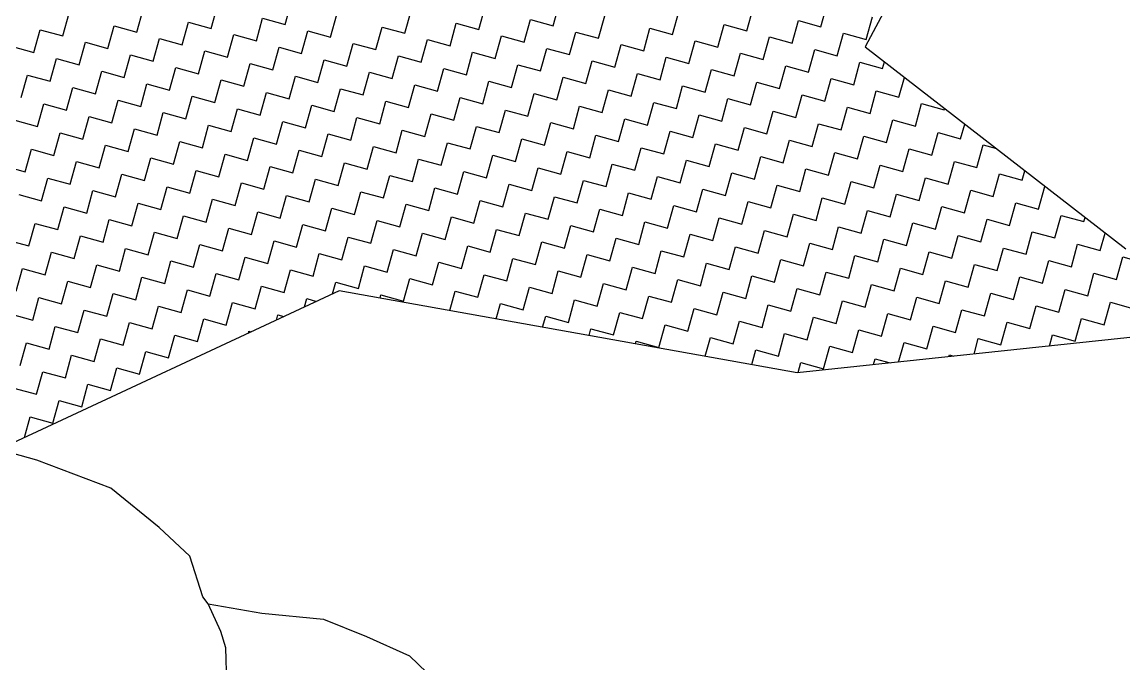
# Model space of a CAD drawing. Header units: metres. Extents: x 291974 to 293244, y 2020596 to 2023640.
# Drawn here: x 292690.2 to 292807.5, y 2022682 to 2022750.4 of the extents above; entities that cross this region are included whole.
import ezdxf

# ---------------------------------------------------------------- set-up
doc = ezdxf.new("R2010")
doc.units = ezdxf.units.M
doc.header["$MEASUREMENT"] = 0
doc.layers.add('LINE_WATER', color=4, linetype='Continuous')
doc.layers.add('POLY_HATCH', color=12, linetype='Continuous')

msp = doc.modelspace()

# ---------------------------------------------------------------- linework, layer by layer
at = {"layer": 'LINE_WATER'}
for p, q in [((292691.75, 2022703.75), (292686.25, 2022705.28)), ((292699.61, 2022700.79), (292691.75, 2022703.75)), ((292704.76, 2022696.6), (292699.61, 2022700.79)), ((292708.05, 2022693.52), (292704.76, 2022696.6)), ((292709.41, 2022689.19), (292708.05, 2022693.52)), ((292709.99, 2022688.44), (292709.41, 2022689.19)), ((292711.35, 2022685.5), (292709.99, 2022688.44)), ((292709.99, 2022688.44), (292715.71, 2022687.46)), ((292715.71, 2022687.46), (292722.25, 2022686.83)), ((292722.25, 2022686.83), (292726.86, 2022684.96)), ((292711.86, 2022683.78), (292711.35, 2022685.5)), ((292726.86, 2022684.96), (292731.42, 2022682.9)), ((292711.99, 2022680), (292711.86, 2022683.78)), ((292731.42, 2022682.9), (292736.1, 2022678.45))]:
    msp.add_line(p, q, dxfattribs=at)
at = {"layer": 'POLY_HATCH', "linetype": 'Continuous'}
for p, q in [((292718.2, 2022750.15), (292718.87, 2022752.56)), ((292694.5, 2022748.94), (292695.17, 2022751.35)), ((292702.4, 2022749.34), (292703.07, 2022751.75)), ((292710.3, 2022749.75), (292710.97, 2022752.16)), ((292730.92, 2022749.22), (292731.59, 2022751.63)), ((292738.82, 2022749.62), (292739.49, 2022752.03)), ((292746.72, 2022750.03), (292747.39, 2022752.44)), ((292759.44, 2022749.1), (292760.11, 2022751.51)), ((292767.34, 2022749.5), (292768.01, 2022751.91)), ((292775.24, 2022749.91), (292775.91, 2022752.32)), ((292707.22, 2022748), (292707.89, 2022750.41)), ((292707.89, 2022750.41), (292710.3, 2022749.75)), ((292715.12, 2022748.41), (292715.79, 2022750.82)), ((292715.79, 2022750.82), (292718.2, 2022750.15)), ((292723.02, 2022748.81), (292723.69, 2022751.22)), ((292735.74, 2022747.88), (292736.41, 2022750.29)), ((292736.41, 2022750.29), (292738.82, 2022749.62)), ((292743.64, 2022748.29), (292744.31, 2022750.7)), ((292744.31, 2022750.7), (292746.72, 2022750.03)), ((292751.54, 2022748.69), (292752.21, 2022751.1)), ((292764.26, 2022747.76), (292764.93, 2022750.17)), ((292764.93, 2022750.17), (292767.34, 2022749.5)), ((292772.16, 2022748.16), (292772.83, 2022750.57)), ((292772.83, 2022750.57), (292775.24, 2022749.91)), ((292780.06, 2022748.57), (292780.73, 2022750.98)), ((292691.42, 2022747.19), (292692.09, 2022749.6)), ((292692.09, 2022749.6), (292694.5, 2022748.94)), ((292699.32, 2022747.6), (292699.99, 2022750.01)), ((292699.99, 2022750.01), (292702.4, 2022749.34)), ((292712.04, 2022746.67), (292712.71, 2022749.08)), ((292712.71, 2022749.08), (292715.12, 2022748.41)), ((292719.94, 2022747.07), (292720.61, 2022749.48)), ((292720.61, 2022749.48), (292723.02, 2022748.81)), ((292727.84, 2022747.48), (292728.51, 2022749.89)), ((292728.51, 2022749.89), (292730.92, 2022749.22)), ((292740.56, 2022746.54), (292741.23, 2022748.95)), ((292741.23, 2022748.95), (292743.64, 2022748.29)), ((292748.46, 2022746.95), (292749.13, 2022749.36)), ((292749.13, 2022749.36), (292751.54, 2022748.69)), ((292756.36, 2022747.35), (292757.03, 2022749.76)), ((292757.03, 2022749.76), (292759.44, 2022749.1)), ((292776.98, 2022746.83), (292777.65, 2022749.24)), ((292777.65, 2022749.24), (292780.06, 2022748.57)), ((292689.01, 2022747.86), (292691.42, 2022747.19)), ((292696.24, 2022745.86), (292696.91, 2022748.27)), ((292696.91, 2022748.27), (292699.32, 2022747.6)), ((292704.14, 2022746.26), (292704.81, 2022748.67)), ((292704.81, 2022748.67), (292707.22, 2022748)), ((292724.76, 2022745.73), (292725.43, 2022748.14)), ((292725.43, 2022748.14), (292727.84, 2022747.48)), ((292732.66, 2022746.14), (292733.33, 2022748.55)), ((292733.33, 2022748.55), (292735.74, 2022747.88)), ((292753.28, 2022745.61), (292753.95, 2022748.02)), ((292753.95, 2022748.02), (292756.36, 2022747.35)), ((292761.18, 2022746.02), (292761.85, 2022748.43)), ((292761.85, 2022748.43), (292764.26, 2022747.76)), ((292769.08, 2022746.42), (292769.75, 2022748.83)), ((292769.75, 2022748.83), (292772.16, 2022748.16)), ((292701.06, 2022744.52), (292701.73, 2022746.93)), ((292701.73, 2022746.93), (292704.14, 2022746.26)), ((292708.96, 2022744.92), (292709.63, 2022747.34)), ((292709.63, 2022747.34), (292712.04, 2022746.67)), ((292716.86, 2022745.33), (292717.53, 2022747.74)), ((292717.53, 2022747.74), (292719.94, 2022747.07)), ((292729.58, 2022744.4), (292730.25, 2022746.81)), ((292730.25, 2022746.81), (292732.66, 2022746.14)), ((292737.48, 2022744.8), (292738.15, 2022747.21)), ((292738.15, 2022747.21), (292740.56, 2022746.54)), ((292745.38, 2022745.21), (292746.05, 2022747.62)), ((292746.05, 2022747.62), (292748.46, 2022746.95)), ((292758.1, 2022744.27), (292758.77, 2022746.69)), ((292758.77, 2022746.69), (292761.18, 2022746.02)), ((292766, 2022744.68), (292766.67, 2022747.09)), ((292766.67, 2022747.09), (292769.08, 2022746.42)), ((292773.9, 2022745.08), (292774.57, 2022747.49)), ((292774.57, 2022747.49), (292776.98, 2022746.83)), ((292693.16, 2022744.11), (292693.83, 2022746.53)), ((292693.83, 2022746.53), (292696.24, 2022745.86)), ((292705.88, 2022743.18), (292706.55, 2022745.59)), ((292706.55, 2022745.59), (292708.96, 2022744.92)), ((292713.78, 2022743.59), (292714.45, 2022746)), ((292714.45, 2022746), (292716.86, 2022745.33)), ((292721.68, 2022743.99), (292722.35, 2022746.4)), ((292722.35, 2022746.4), (292724.76, 2022745.73)), ((292734.4, 2022743.06), (292735.07, 2022745.47)), ((292735.07, 2022745.47), (292737.48, 2022744.8)), ((292742.3, 2022743.46), (292742.97, 2022745.88)), ((292742.97, 2022745.88), (292745.38, 2022745.21)), ((292750.2, 2022743.87), (292750.87, 2022746.28)), ((292750.87, 2022746.28), (292753.28, 2022745.61)), ((292770.82, 2022743.34), (292771.49, 2022745.75)), ((292771.49, 2022745.75), (292773.9, 2022745.08)), ((292778.72, 2022743.75), (292779.39, 2022746.16)), ((292779.39, 2022746.16), (292781.8, 2022745.49)), ((292781.8, 2022745.49), (292782, 2022746.19)), ((292690.08, 2022742.37), (292690.75, 2022744.78)), ((292690.75, 2022744.78), (292693.16, 2022744.11)), ((292697.98, 2022742.78), (292698.65, 2022745.19)), ((292698.65, 2022745.19), (292701.06, 2022744.52)), ((292710.7, 2022741.85), (292711.37, 2022744.26)), ((292711.37, 2022744.26), (292713.78, 2022743.59)), ((292718.6, 2022742.25), (292719.27, 2022744.66)), ((292719.27, 2022744.66), (292721.68, 2022743.99)), ((292726.5, 2022742.66), (292727.17, 2022745.07)), ((292727.17, 2022745.07), (292729.58, 2022744.4)), ((292747.12, 2022742.13), (292747.79, 2022744.54)), ((292747.79, 2022744.54), (292750.2, 2022743.87)), ((292755.02, 2022742.53), (292755.69, 2022744.94)), ((292755.69, 2022744.94), (292758.1, 2022744.27)), ((292762.92, 2022742.94), (292763.59, 2022745.35)), ((292763.59, 2022745.35), (292766, 2022744.68)), ((292775.64, 2022742.01), (292776.31, 2022744.42)), ((292776.31, 2022744.42), (292778.72, 2022743.75)), ((292783.54, 2022742.41), (292784.13, 2022744.53)), ((292694.9, 2022741.04), (292695.57, 2022743.45)), ((292695.57, 2022743.45), (292697.98, 2022742.78)), ((292702.8, 2022741.44), (292703.47, 2022743.85)), ((292703.47, 2022743.85), (292705.88, 2022743.18)), ((292723.42, 2022740.91), (292724.09, 2022743.32)), ((292724.09, 2022743.32), (292726.5, 2022742.66)), ((292731.32, 2022741.32), (292731.99, 2022743.73)), ((292731.99, 2022743.73), (292734.4, 2022743.06)), ((292739.22, 2022741.72), (292739.89, 2022744.13)), ((292739.89, 2022744.13), (292742.3, 2022743.46)), ((292751.94, 2022740.79), (292752.61, 2022743.2)), ((292752.61, 2022743.2), (292755.02, 2022742.53)), ((292759.84, 2022741.2), (292760.51, 2022743.61)), ((292760.51, 2022743.61), (292762.92, 2022742.94)), ((292767.74, 2022741.6), (292768.41, 2022744.01)), ((292768.41, 2022744.01), (292770.82, 2022743.34)), ((292780.47, 2022740.67), (292781.13, 2022743.08)), ((292781.13, 2022743.08), (292783.54, 2022742.41)), ((292699.72, 2022739.7), (292700.39, 2022742.11)), ((292700.39, 2022742.11), (292702.8, 2022741.44)), ((292707.62, 2022740.1), (292708.29, 2022742.51)), ((292708.29, 2022742.51), (292710.7, 2022741.85)), ((292715.52, 2022740.51), (292716.19, 2022742.92)), ((292716.19, 2022742.92), (292718.6, 2022742.25)), ((292728.25, 2022739.58), (292728.91, 2022741.99)), ((292728.91, 2022741.99), (292731.32, 2022741.32)), ((292736.15, 2022739.98), (292736.81, 2022742.39)), ((292736.81, 2022742.39), (292739.22, 2022741.72)), ((292744.04, 2022740.39), (292744.71, 2022742.8)), ((292744.71, 2022742.8), (292747.12, 2022742.13)), ((292764.67, 2022739.86), (292765.33, 2022742.27)), ((292765.33, 2022742.27), (292767.74, 2022741.6)), ((292772.57, 2022740.26), (292773.23, 2022742.67)), ((292773.23, 2022742.67), (292775.64, 2022742.01)), ((292691.82, 2022739.29), (292692.49, 2022741.7)), ((292692.49, 2022741.7), (292694.9, 2022741.04)), ((292704.55, 2022738.36), (292705.21, 2022740.77)), ((292705.21, 2022740.77), (292707.62, 2022740.1)), ((292712.45, 2022738.77), (292713.11, 2022741.18)), ((292713.11, 2022741.18), (292715.52, 2022740.51)), ((292720.35, 2022739.17), (292721.01, 2022741.58)), ((292721.01, 2022741.58), (292723.42, 2022740.91)), ((292740.97, 2022738.64), (292741.63, 2022741.05)), ((292741.63, 2022741.05), (292744.04, 2022740.39)), ((292748.87, 2022739.05), (292749.53, 2022741.46)), ((292749.53, 2022741.46), (292751.94, 2022740.79)), ((292756.77, 2022739.45), (292757.43, 2022741.86)), ((292757.43, 2022741.86), (292759.84, 2022741.2)), ((292769.49, 2022738.52), (292770.16, 2022740.93)), ((292770.16, 2022740.93), (292772.57, 2022740.26)), ((292777.39, 2022738.93), (292778.06, 2022741.34)), ((292778.06, 2022741.34), (292780.47, 2022740.67)), ((292785.29, 2022739.33), (292785.95, 2022741.74)), ((292785.95, 2022741.74), (292788.37, 2022741.07)), ((292788.37, 2022741.07), (292788.41, 2022741.22)), ((292689.41, 2022739.96), (292691.82, 2022739.29)), ((292696.65, 2022737.96), (292697.31, 2022740.37)), ((292697.31, 2022740.37), (292699.72, 2022739.7)), ((292717.27, 2022737.43), (292717.93, 2022739.84)), ((292717.93, 2022739.84), (292720.35, 2022739.17)), ((292725.17, 2022737.83), (292725.83, 2022740.24)), ((292725.83, 2022740.24), (292728.25, 2022739.58)), ((292733.07, 2022738.24), (292733.73, 2022740.65)), ((292733.73, 2022740.65), (292736.15, 2022739.98)), ((292745.79, 2022737.31), (292746.46, 2022739.72)), ((292746.46, 2022739.72), (292748.87, 2022739.05)), ((292753.69, 2022737.71), (292754.36, 2022740.12)), ((292754.36, 2022740.12), (292756.77, 2022739.45)), ((292761.59, 2022738.12), (292762.26, 2022740.53)), ((292762.26, 2022740.53), (292764.67, 2022739.86)), ((292774.31, 2022737.18), (292774.98, 2022739.59)), ((292774.98, 2022739.59), (292777.39, 2022738.93)), ((292782.21, 2022737.59), (292782.88, 2022740)), ((292782.88, 2022740), (292785.29, 2022739.33)), ((292790.11, 2022737.99), (292790.54, 2022739.56)), ((292693.57, 2022736.22), (292694.23, 2022738.63)), ((292694.23, 2022738.63), (292696.65, 2022737.96)), ((292701.47, 2022736.62), (292702.13, 2022739.03)), ((292702.13, 2022739.03), (292704.55, 2022738.36)), ((292709.37, 2022737.02), (292710.03, 2022739.44)), ((292710.03, 2022739.44), (292712.45, 2022738.77)), ((292722.09, 2022736.09), (292722.76, 2022738.5)), ((292722.76, 2022738.5), (292725.17, 2022737.83)), ((292729.99, 2022736.5), (292730.66, 2022738.91)), ((292730.66, 2022738.91), (292733.07, 2022738.24)), ((292737.89, 2022736.9), (292738.56, 2022739.31)), ((292738.56, 2022739.31), (292740.97, 2022738.64)), ((292750.61, 2022735.97), (292751.28, 2022738.38)), ((292751.28, 2022738.38), (292753.69, 2022737.71)), ((292758.51, 2022736.37), (292759.18, 2022738.79)), ((292759.18, 2022738.79), (292761.59, 2022738.12)), ((292766.41, 2022736.78), (292767.08, 2022739.19)), ((292767.08, 2022739.19), (292769.49, 2022738.52)), ((292787.03, 2022736.25), (292787.7, 2022738.66)), ((292787.7, 2022738.66), (292790.11, 2022737.99)), ((292698.39, 2022734.88), (292699.06, 2022737.29)), ((292699.06, 2022737.29), (292701.47, 2022736.62)), ((292706.29, 2022735.28), (292706.96, 2022737.69)), ((292706.96, 2022737.69), (292709.37, 2022737.02)), ((292714.19, 2022735.69), (292714.86, 2022738.1)), ((292714.86, 2022738.1), (292717.27, 2022737.43)), ((292734.81, 2022735.16), (292735.48, 2022737.57)), ((292735.48, 2022737.57), (292737.89, 2022736.9)), ((292742.71, 2022735.57), (292743.38, 2022737.98)), ((292743.38, 2022737.98), (292745.79, 2022737.31)), ((292763.33, 2022735.04), (292764, 2022737.45)), ((292764, 2022737.45), (292766.41, 2022736.78)), ((292771.23, 2022735.44), (292771.9, 2022737.85)), ((292771.9, 2022737.85), (292774.31, 2022737.18)), ((292779.13, 2022735.85), (292779.8, 2022738.26)), ((292779.8, 2022738.26), (292782.21, 2022737.59)), ((292791.85, 2022734.92), (292792.52, 2022737.33)), ((292792.52, 2022737.33), (292793.92, 2022736.94)), ((292690.49, 2022734.47), (292691.16, 2022736.88)), ((292691.16, 2022736.88), (292693.57, 2022736.22)), ((292711.11, 2022733.95), (292711.78, 2022736.36)), ((292711.78, 2022736.36), (292714.19, 2022735.69)), ((292719.01, 2022734.35), (292719.68, 2022736.76)), ((292719.68, 2022736.76), (292722.09, 2022736.09)), ((292726.91, 2022734.76), (292727.58, 2022737.17)), ((292727.58, 2022737.17), (292729.99, 2022736.5)), ((292739.63, 2022733.82), (292740.3, 2022736.23)), ((292740.3, 2022736.23), (292742.71, 2022735.57)), ((292747.53, 2022734.23), (292748.2, 2022736.64)), ((292748.2, 2022736.64), (292750.61, 2022735.97)), ((292755.43, 2022734.63), (292756.1, 2022737.04)), ((292756.1, 2022737.04), (292758.51, 2022736.37)), ((292768.15, 2022733.7), (292768.82, 2022736.11)), ((292768.82, 2022736.11), (292771.23, 2022735.44)), ((292776.05, 2022734.11), (292776.72, 2022736.52)), ((292776.72, 2022736.52), (292779.13, 2022735.85)), ((292783.95, 2022734.51), (292784.62, 2022736.92)), ((292784.62, 2022736.92), (292787.03, 2022736.25)), ((292688.08, 2022735.14), (292690.49, 2022734.47)), ((292695.31, 2022733.14), (292695.98, 2022735.55)), ((292695.98, 2022735.55), (292698.39, 2022734.88)), ((292703.21, 2022733.54), (292703.88, 2022735.95)), ((292703.88, 2022735.95), (292706.29, 2022735.28)), ((292715.93, 2022732.61), (292716.6, 2022735.02)), ((292716.6, 2022735.02), (292719.01, 2022734.35)), ((292723.83, 2022733.01), (292724.5, 2022735.42)), ((292724.5, 2022735.42), (292726.91, 2022734.76)), ((292731.73, 2022733.42), (292732.4, 2022735.83)), ((292732.4, 2022735.83), (292734.81, 2022735.16)), ((292744.45, 2022732.49), (292745.12, 2022734.9)), ((292745.12, 2022734.9), (292747.53, 2022734.23)), ((292752.35, 2022732.89), (292753.02, 2022735.3)), ((292753.02, 2022735.3), (292755.43, 2022734.63)), ((292760.25, 2022733.3), (292760.92, 2022735.71)), ((292760.92, 2022735.71), (292763.33, 2022735.04)), ((292780.87, 2022732.77), (292781.54, 2022735.18)), ((292781.54, 2022735.18), (292783.95, 2022734.51)), ((292788.77, 2022733.17), (292789.44, 2022735.58)), ((292789.44, 2022735.58), (292791.85, 2022734.92)), ((292692.23, 2022731.39), (292692.9, 2022733.8)), ((292692.9, 2022733.8), (292695.31, 2022733.14)), ((292700.13, 2022731.8), (292700.8, 2022734.21)), ((292700.8, 2022734.21), (292703.21, 2022733.54)), ((292708.03, 2022732.2), (292708.7, 2022734.61)), ((292708.7, 2022734.61), (292711.11, 2022733.95)), ((292720.75, 2022731.27), (292721.42, 2022733.68)), ((292721.42, 2022733.68), (292723.83, 2022733.01)), ((292728.65, 2022731.68), (292729.32, 2022734.09)), ((292729.32, 2022734.09), (292731.73, 2022733.42)), ((292736.55, 2022732.08), (292737.22, 2022734.49)), ((292737.22, 2022734.49), (292739.63, 2022733.82)), ((292757.17, 2022731.55), (292757.84, 2022733.96)), ((292757.84, 2022733.96), (292760.25, 2022733.3)), ((292765.07, 2022731.96), (292765.74, 2022734.37)), ((292765.74, 2022734.37), (292768.15, 2022733.7)), ((292772.97, 2022732.36), (292773.64, 2022734.77)), ((292773.64, 2022734.77), (292776.05, 2022734.11)), ((292785.69, 2022731.43), (292786.36, 2022733.84)), ((292786.36, 2022733.84), (292788.77, 2022733.17)), ((292793.59, 2022731.84), (292794.26, 2022734.25)), ((292794.26, 2022734.25), (292796.67, 2022733.58)), ((292796.67, 2022733.58), (292796.95, 2022734.59)), ((292704.95, 2022730.46), (292705.62, 2022732.87)), ((292705.62, 2022732.87), (292708.03, 2022732.2)), ((292712.85, 2022730.87), (292713.52, 2022733.28)), ((292713.52, 2022733.28), (292715.93, 2022732.61)), ((292733.47, 2022730.34), (292734.14, 2022732.75)), ((292734.14, 2022732.75), (292736.55, 2022732.08)), ((292741.37, 2022730.74), (292742.04, 2022733.15)), ((292742.04, 2022733.15), (292744.45, 2022732.49)), ((292749.27, 2022731.15), (292749.94, 2022733.56)), ((292749.94, 2022733.56), (292752.35, 2022732.89)), ((292761.99, 2022730.22), (292762.66, 2022732.63)), ((292762.66, 2022732.63), (292765.07, 2022731.96)), ((292769.89, 2022730.62), (292770.56, 2022733.03)), ((292770.56, 2022733.03), (292772.97, 2022732.36)), ((292777.79, 2022731.03), (292778.46, 2022733.44)), ((292778.46, 2022733.44), (292780.87, 2022732.77)), ((292790.51, 2022730.09), (292791.18, 2022732.5)), ((292791.18, 2022732.5), (292793.59, 2022731.84)), ((292798.41, 2022730.5), (292799.08, 2022732.91)), ((292799.08, 2022732.91), (292799.12, 2022732.9)), ((292689.82, 2022732.06), (292692.23, 2022731.39)), ((292697.05, 2022730.06), (292697.72, 2022732.47)), ((292697.72, 2022732.47), (292700.13, 2022731.8)), ((292709.77, 2022729.12), (292710.44, 2022731.54)), ((292710.44, 2022731.54), (292712.85, 2022730.87)), ((292717.67, 2022729.53), (292718.34, 2022731.94)), ((292718.34, 2022731.94), (292720.75, 2022731.27)), ((292725.57, 2022729.93), (292726.24, 2022732.34)), ((292726.24, 2022732.34), (292728.65, 2022731.68)), ((292738.29, 2022729), (292738.96, 2022731.41)), ((292738.96, 2022731.41), (292741.37, 2022730.74)), ((292746.19, 2022729.41), (292746.86, 2022731.82)), ((292746.86, 2022731.82), (292749.27, 2022731.15)), ((292754.09, 2022729.81), (292754.76, 2022732.22)), ((292754.76, 2022732.22), (292757.17, 2022731.55)), ((292774.71, 2022729.28), (292775.38, 2022731.69)), ((292775.38, 2022731.69), (292777.79, 2022731.03)), ((292782.61, 2022729.69), (292783.28, 2022732.1)), ((292783.28, 2022732.1), (292785.69, 2022731.43)), ((292693.97, 2022728.32), (292694.64, 2022730.73)), ((292694.64, 2022730.73), (292697.05, 2022730.06)), ((292701.87, 2022728.72), (292702.54, 2022731.13)), ((292702.54, 2022731.13), (292704.95, 2022730.46)), ((292714.59, 2022727.79), (292715.26, 2022730.2)), ((292715.26, 2022730.2), (292717.67, 2022729.53)), ((292722.49, 2022728.19), (292723.16, 2022730.6)), ((292723.16, 2022730.6), (292725.57, 2022729.93)), ((292730.39, 2022728.6), (292731.06, 2022731.01)), ((292731.06, 2022731.01), (292733.47, 2022730.34)), ((292751.01, 2022728.07), (292751.68, 2022730.48)), ((292751.68, 2022730.48), (292754.09, 2022729.81)), ((292758.91, 2022728.47), (292759.58, 2022730.89)), ((292759.58, 2022730.89), (292761.99, 2022730.22)), ((292766.81, 2022728.88), (292767.48, 2022731.29)), ((292767.48, 2022731.29), (292769.89, 2022730.62)), ((292779.53, 2022727.95), (292780.2, 2022730.36)), ((292780.2, 2022730.36), (292782.61, 2022729.69)), ((292787.43, 2022728.35), (292788.1, 2022730.76)), ((292788.1, 2022730.76), (292790.51, 2022730.09)), ((292795.33, 2022728.76), (292796, 2022731.17)), ((292796, 2022731.17), (292798.41, 2022730.5)), ((292690.89, 2022726.57), (292691.56, 2022728.98)), ((292691.56, 2022728.98), (292693.97, 2022728.32)), ((292698.79, 2022726.98), (292699.46, 2022729.39)), ((292699.46, 2022729.39), (292701.87, 2022728.72)), ((292706.69, 2022727.38), (292707.36, 2022729.79)), ((292707.36, 2022729.79), (292709.77, 2022729.12)), ((292727.31, 2022726.86), (292727.98, 2022729.27)), ((292727.98, 2022729.27), (292730.39, 2022728.6)), ((292735.21, 2022727.26), (292735.88, 2022729.67)), ((292735.88, 2022729.67), (292738.29, 2022729)), ((292743.11, 2022727.67), (292743.78, 2022730.08)), ((292743.78, 2022730.08), (292746.19, 2022729.41)), ((292755.83, 2022726.73), (292756.5, 2022729.14)), ((292756.5, 2022729.14), (292758.91, 2022728.47)), ((292763.73, 2022727.14), (292764.4, 2022729.55)), ((292764.4, 2022729.55), (292766.81, 2022728.88)), ((292771.63, 2022727.54), (292772.3, 2022729.95)), ((292772.3, 2022729.95), (292774.71, 2022729.28)), ((292784.35, 2022726.61), (292785.02, 2022729.02)), ((292785.02, 2022729.02), (292787.43, 2022728.35)), ((292792.25, 2022727.02), (292792.92, 2022729.43)), ((292792.92, 2022729.43), (292795.33, 2022728.76)), ((292800.15, 2022727.42), (292800.82, 2022729.83)), ((292800.82, 2022729.83), (292803.23, 2022729.16)), ((292803.23, 2022729.16), (292803.36, 2022729.61)), ((292703.61, 2022725.64), (292704.28, 2022728.05)), ((292704.28, 2022728.05), (292706.69, 2022727.38)), ((292711.51, 2022726.05), (292712.18, 2022728.46)), ((292712.18, 2022728.46), (292714.59, 2022727.79)), ((292719.41, 2022726.45), (292720.08, 2022728.86)), ((292720.08, 2022728.86), (292722.49, 2022728.19)), ((292732.13, 2022725.52), (292732.8, 2022727.93)), ((292732.8, 2022727.93), (292735.21, 2022727.26)), ((292740.03, 2022725.92), (292740.7, 2022728.33)), ((292740.7, 2022728.33), (292743.11, 2022727.67)), ((292747.93, 2022726.33), (292748.6, 2022728.74)), ((292748.6, 2022728.74), (292751.01, 2022728.07)), ((292768.55, 2022725.8), (292769.22, 2022728.21)), ((292769.22, 2022728.21), (292771.63, 2022727.54)), ((292776.45, 2022726.21), (292777.12, 2022728.62)), ((292777.12, 2022728.62), (292779.53, 2022727.95)), ((292797.08, 2022725.68), (292797.74, 2022728.09)), ((292797.74, 2022728.09), (292800.15, 2022727.42)), ((292804.97, 2022726.08), (292805.49, 2022727.95)), ((292688.48, 2022727.24), (292690.89, 2022726.57)), ((292695.71, 2022725.24), (292696.38, 2022727.65)), ((292696.38, 2022727.65), (292698.79, 2022726.98)), ((292708.43, 2022724.3), (292709.1, 2022726.71)), ((292709.1, 2022726.71), (292711.51, 2022726.05)), ((292716.33, 2022724.71), (292717, 2022727.12)), ((292717, 2022727.12), (292719.41, 2022726.45)), ((292724.23, 2022725.11), (292724.9, 2022727.52)), ((292724.9, 2022727.52), (292727.31, 2022726.86)), ((292744.85, 2022724.59), (292745.52, 2022727)), ((292745.52, 2022727), (292747.93, 2022726.33)), ((292752.75, 2022724.99), (292753.42, 2022727.4)), ((292753.42, 2022727.4), (292755.83, 2022726.73)), ((292760.65, 2022725.4), (292761.32, 2022727.81)), ((292761.32, 2022727.81), (292763.73, 2022727.14)), ((292773.38, 2022724.46), (292774.04, 2022726.87)), ((292774.04, 2022726.87), (292776.45, 2022726.21)), ((292781.28, 2022724.87), (292781.94, 2022727.28)), ((292781.94, 2022727.28), (292784.35, 2022726.61)), ((292789.18, 2022725.27), (292789.84, 2022727.68)), ((292789.84, 2022727.68), (292792.25, 2022727.02)), ((292801.9, 2022724.34), (292802.56, 2022726.75)), ((292802.56, 2022726.75), (292804.97, 2022726.08)), ((292692.63, 2022723.49), (292693.3, 2022725.9)), ((292693.3, 2022725.9), (292695.71, 2022725.24)), ((292700.53, 2022723.9), (292701.2, 2022726.31)), ((292701.2, 2022726.31), (292703.61, 2022725.64)), ((292721.15, 2022723.37), (292721.82, 2022725.78)), ((292721.82, 2022725.78), (292724.23, 2022725.11)), ((292729.05, 2022723.78), (292729.72, 2022726.19)), ((292729.72, 2022726.19), (292732.13, 2022725.52)), ((292736.95, 2022724.18), (292737.62, 2022726.59)), ((292737.62, 2022726.59), (292740.03, 2022725.92)), ((292749.68, 2022723.25), (292750.34, 2022725.66)), ((292750.34, 2022725.66), (292752.75, 2022724.99)), ((292757.58, 2022723.65), (292758.24, 2022726.06)), ((292758.24, 2022726.06), (292760.65, 2022725.4)), ((292765.48, 2022724.06), (292766.14, 2022726.47)), ((292766.14, 2022726.47), (292768.55, 2022725.8)), ((292778.2, 2022723.13), (292778.86, 2022725.54)), ((292778.86, 2022725.54), (292781.28, 2022724.87)), ((292786.1, 2022723.53), (292786.76, 2022725.94)), ((292786.76, 2022725.94), (292789.18, 2022725.27)), ((292794, 2022723.94), (292794.66, 2022726.35)), ((292794.66, 2022726.35), (292797.08, 2022725.68)), ((292697.46, 2022722.16), (292698.12, 2022724.57)), ((292698.12, 2022724.57), (292700.53, 2022723.9)), ((292705.36, 2022722.56), (292706.02, 2022724.97)), ((292706.02, 2022724.97), (292708.43, 2022724.3)), ((292713.25, 2022722.97), (292713.92, 2022725.38)), ((292713.92, 2022725.38), (292716.33, 2022724.71)), ((292725.98, 2022722.03), (292726.64, 2022724.44)), ((292726.64, 2022724.44), (292729.05, 2022723.78)), ((292733.88, 2022722.44), (292734.54, 2022724.85)), ((292734.54, 2022724.85), (292736.95, 2022724.18)), ((292741.78, 2022722.84), (292742.44, 2022725.25)), ((292742.44, 2022725.25), (292744.85, 2022724.59)), ((292754.5, 2022721.91), (292755.16, 2022724.32)), ((292755.16, 2022724.32), (292757.58, 2022723.65)), ((292762.4, 2022722.32), (292763.06, 2022724.73)), ((292763.06, 2022724.73), (292765.48, 2022724.06)), ((292770.3, 2022722.72), (292770.96, 2022725.13)), ((292770.96, 2022725.13), (292773.38, 2022724.46)), ((292790.92, 2022722.19), (292791.59, 2022724.6)), ((292791.59, 2022724.6), (292794, 2022723.94)), ((292798.82, 2022722.6), (292799.49, 2022725.01)), ((292799.49, 2022725.01), (292801.9, 2022724.34)), ((292806.72, 2022723), (292807.39, 2022725.41)), ((292807.39, 2022725.41), (292809.8, 2022724.75)), ((292689.56, 2022721.75), (292690.22, 2022724.16)), ((292690.22, 2022724.16), (292692.63, 2022723.49)), ((292702.28, 2022720.82), (292702.94, 2022723.23)), ((292702.94, 2022723.23), (292705.36, 2022722.56)), ((292710.18, 2022721.22), (292710.84, 2022723.64)), ((292710.84, 2022723.64), (292713.25, 2022722.97)), ((292718.08, 2022721.63), (292718.74, 2022724.04)), ((292718.74, 2022724.04), (292721.15, 2022723.37)), ((292738.7, 2022721.1), (292739.37, 2022723.51)), ((292739.37, 2022723.51), (292741.78, 2022722.84)), ((292746.6, 2022721.51), (292747.27, 2022723.92)), ((292747.27, 2022723.92), (292749.68, 2022723.25)), ((292767.22, 2022720.98), (292767.89, 2022723.39)), ((292767.89, 2022723.39), (292770.3, 2022722.72)), ((292775.12, 2022721.38), (292775.79, 2022723.79)), ((292775.79, 2022723.79), (292778.2, 2022723.13)), ((292783.02, 2022721.79), (292783.69, 2022724.2)), ((292783.69, 2022724.2), (292786.1, 2022723.53)), ((292795.74, 2022720.86), (292796.41, 2022723.27)), ((292796.41, 2022723.27), (292798.82, 2022722.6)), ((292803.64, 2022721.26), (292804.31, 2022723.67)), ((292804.31, 2022723.67), (292806.72, 2022723)), ((292694.38, 2022720.42), (292695.04, 2022722.83)), ((292695.04, 2022722.83), (292697.46, 2022722.16)), ((292715, 2022719.89), (292715.67, 2022722.3)), ((292715.67, 2022722.3), (292718.08, 2022721.63)), ((292723.22, 2022721.46), (292723.57, 2022722.7)), ((292723.57, 2022722.7), (292725.98, 2022722.03)), ((292730.8, 2022720.7), (292731.47, 2022723.11)), ((292731.47, 2022723.11), (292733.88, 2022722.44)), ((292743.52, 2022719.77), (292744.19, 2022722.18)), ((292744.19, 2022722.18), (292746.6, 2022721.51)), ((292751.42, 2022720.17), (292752.09, 2022722.58)), ((292752.09, 2022722.58), (292754.5, 2022721.91)), ((292759.32, 2022720.57), (292759.99, 2022722.99)), ((292759.99, 2022722.99), (292762.4, 2022722.32)), ((292772.04, 2022719.64), (292772.71, 2022722.05)), ((292772.71, 2022722.05), (292775.12, 2022721.38)), ((292779.94, 2022720.05), (292780.61, 2022722.46)), ((292780.61, 2022722.46), (292783.02, 2022721.79)), ((292787.84, 2022720.45), (292788.51, 2022722.86)), ((292788.51, 2022722.86), (292790.92, 2022722.19)), ((292691.3, 2022718.67), (292691.97, 2022721.08)), ((292691.97, 2022721.08), (292694.38, 2022720.42)), ((292699.2, 2022719.08), (292699.87, 2022721.49)), ((292699.87, 2022721.49), (292702.28, 2022720.82)), ((292707.1, 2022719.48), (292707.77, 2022721.89)), ((292707.77, 2022721.89), (292710.18, 2022721.22)), ((292720.24, 2022720.07), (292720.49, 2022720.96)), ((292720.49, 2022720.96), (292721.53, 2022720.67)), ((292728.29, 2022721.01), (292728.39, 2022721.37)), ((292728.39, 2022721.37), (292730.8, 2022720.7)), ((292735.71, 2022719.68), (292736.29, 2022721.77)), ((292736.29, 2022721.77), (292738.7, 2022721.1)), ((292748.34, 2022718.43), (292749.01, 2022720.84)), ((292749.01, 2022720.84), (292751.42, 2022720.17)), ((292756.24, 2022718.83), (292756.91, 2022721.24)), ((292756.91, 2022721.24), (292759.32, 2022720.57)), ((292764.14, 2022719.24), (292764.81, 2022721.65)), ((292764.81, 2022721.65), (292767.22, 2022720.98)), ((292784.76, 2022718.71), (292785.43, 2022721.12)), ((292785.43, 2022721.12), (292787.84, 2022720.45)), ((292792.66, 2022719.12), (292793.33, 2022721.53)), ((292793.33, 2022721.53), (292795.74, 2022720.86)), ((292800.56, 2022719.52), (292801.23, 2022721.93)), ((292801.23, 2022721.93), (292803.64, 2022721.26)), ((292696.12, 2022717.34), (292696.79, 2022719.75)), ((292696.79, 2022719.75), (292699.2, 2022719.08)), ((292704.02, 2022717.74), (292704.69, 2022720.15)), ((292704.69, 2022720.15), (292707.1, 2022719.48)), ((292711.92, 2022718.15), (292712.59, 2022720.56)), ((292712.59, 2022720.56), (292715, 2022719.89)), ((292740.65, 2022718.8), (292741.11, 2022720.43)), ((292741.11, 2022720.43), (292743.52, 2022719.77)), ((292761.06, 2022717.5), (292761.73, 2022719.91)), ((292761.73, 2022719.91), (292764.14, 2022719.24)), ((292768.96, 2022717.9), (292769.63, 2022720.31)), ((292769.63, 2022720.31), (292772.04, 2022719.64)), ((292776.86, 2022718.31), (292777.53, 2022720.72)), ((292777.53, 2022720.72), (292779.94, 2022720.05)), ((292789.58, 2022717.37), (292790.25, 2022719.78)), ((292790.25, 2022719.78), (292792.66, 2022719.12)), ((292797.48, 2022717.78), (292798.15, 2022720.19)), ((292798.15, 2022720.19), (292800.56, 2022719.52)), ((292805.38, 2022718.18), (292806.05, 2022720.59)), ((292806.05, 2022720.59), (292808.46, 2022719.92)), ((292688.89, 2022719.34), (292691.3, 2022718.67)), ((292708.84, 2022716.4), (292709.51, 2022718.81)), ((292709.51, 2022718.81), (292711.92, 2022718.15)), ((292717.26, 2022718.68), (292717.41, 2022719.22)), ((292717.41, 2022719.22), (292718.04, 2022719.04)), ((292745.6, 2022717.91), (292745.93, 2022719.1)), ((292745.93, 2022719.1), (292748.34, 2022718.43)), ((292753.16, 2022717.09), (292753.83, 2022719.5)), ((292753.83, 2022719.5), (292756.24, 2022718.83)), ((292765.88, 2022716.16), (292766.55, 2022718.57)), ((292766.55, 2022718.57), (292768.96, 2022717.9)), ((292773.78, 2022716.56), (292774.45, 2022718.97)), ((292774.45, 2022718.97), (292776.86, 2022718.31)), ((292781.68, 2022716.97), (292782.35, 2022719.38)), ((292782.35, 2022719.38), (292784.76, 2022718.71)), ((292794.4, 2022716.04), (292795.07, 2022718.45)), ((292795.07, 2022718.45), (292797.48, 2022717.78)), ((292802.3, 2022716.44), (292802.97, 2022718.85)), ((292802.97, 2022718.85), (292805.38, 2022718.18)), ((292693.04, 2022715.59), (292693.71, 2022718)), ((292693.71, 2022718), (292696.12, 2022717.34)), ((292700.94, 2022716), (292701.61, 2022718.41)), ((292701.61, 2022718.41), (292704.02, 2022717.74)), ((292714.28, 2022717.29), (292714.33, 2022717.48)), ((292714.33, 2022717.48), (292714.55, 2022717.42)), ((292750.55, 2022717.03), (292750.75, 2022717.76)), ((292750.75, 2022717.76), (292753.16, 2022717.09)), ((292757.98, 2022715.75), (292758.65, 2022718.16)), ((292758.65, 2022718.16), (292761.06, 2022717.5)), ((292778.6, 2022715.23), (292779.27, 2022717.64)), ((292779.27, 2022717.64), (292781.68, 2022716.97)), ((292786.5, 2022715.63), (292787.17, 2022718.04)), ((292787.17, 2022718.04), (292789.58, 2022717.37)), ((292689.96, 2022713.85), (292690.63, 2022716.26)), ((292690.63, 2022716.26), (292693.04, 2022715.59)), ((292697.86, 2022714.26), (292698.53, 2022716.67)), ((292698.53, 2022716.67), (292700.94, 2022716)), ((292705.76, 2022714.66), (292706.43, 2022717.07)), ((292706.43, 2022717.07), (292708.84, 2022716.4)), ((292755.49, 2022716.15), (292755.57, 2022716.42)), ((292755.57, 2022716.42), (292757.98, 2022715.75)), ((292762.91, 2022714.82), (292763.47, 2022716.83)), ((292763.47, 2022716.83), (292765.88, 2022716.16)), ((292770.7, 2022714.82), (292771.37, 2022717.23)), ((292771.37, 2022717.23), (292773.78, 2022716.56)), ((292783.51, 2022714.21), (292784.09, 2022716.3)), ((292784.09, 2022716.3), (292786.5, 2022715.63)), ((292791.54, 2022715.06), (292791.99, 2022716.7)), ((292791.99, 2022716.7), (292794.4, 2022716.04)), ((292799.56, 2022715.91), (292799.89, 2022717.11)), ((292799.89, 2022717.11), (292802.3, 2022716.44)), ((292694.78, 2022712.52), (292695.45, 2022714.93)), ((292695.45, 2022714.93), (292697.86, 2022714.26)), ((292702.68, 2022712.92), (292703.35, 2022715.33)), ((292703.35, 2022715.33), (292705.76, 2022714.66)), ((292767.86, 2022713.94), (292768.29, 2022715.49)), ((292768.29, 2022715.49), (292770.7, 2022714.82)), ((292775.52, 2022713.48), (292776.19, 2022715.9)), ((292776.19, 2022715.9), (292778.6, 2022715.23)), ((292788.86, 2022714.78), (292788.91, 2022714.96)), ((292788.91, 2022714.96), (292789.37, 2022714.83)), ((292772.81, 2022713.08), (292773.11, 2022714.15)), ((292773.11, 2022714.15), (292775.52, 2022713.48)), ((292780.84, 2022713.93), (292781.01, 2022714.56)), ((292781.01, 2022714.56), (292782.6, 2022714.12)), ((292691.7, 2022710.77), (292692.37, 2022713.18)), ((292692.37, 2022713.18), (292694.78, 2022712.52)), ((292699.6, 2022711.18), (292700.27, 2022713.59)), ((292700.27, 2022713.59), (292702.68, 2022712.92)), ((292689.29, 2022711.44), (292691.7, 2022710.77)), ((292696.52, 2022709.44), (292697.19, 2022711.85)), ((292697.19, 2022711.85), (292699.6, 2022711.18)), ((292693.44, 2022707.69), (292694.11, 2022710.1)), ((292694.11, 2022710.1), (292696.52, 2022709.44)), ((292690.43, 2022706.18), (292691.03, 2022708.36)), ((292691.03, 2022708.36), (292693.44, 2022707.69))]:
    msp.add_line(p, q, dxfattribs=at)
at = {"layer": 'POLY_HATCH'}
for p, q in [((292782.45, 2022752.51), (292779.93, 2022747.79)), ((292779.93, 2022747.79), (292807.69, 2022726.25)), ((292723.93, 2022721.78), (292636.77, 2022681.18)), ((292772.71, 2022713.07), (292723.93, 2022721.78)), ((292822.98, 2022718.39), (292772.71, 2022713.07))]:
    msp.add_line(p, q, dxfattribs=at)

doc.saveas('drawing.dxf')
